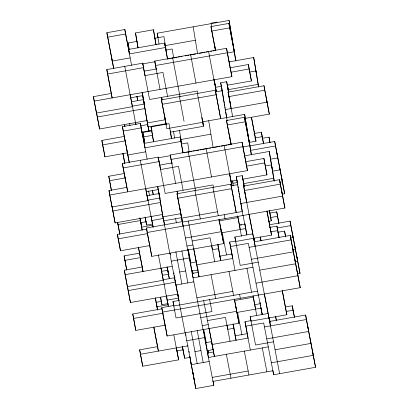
<?xml version="1.0" encoding="UTF-8"?>
<svg xmlns="http://www.w3.org/2000/svg" width="409" height="409" viewBox="0 0 409 409"><rect width="100%" height="100%" fill="white"/><g stroke="black" fill="none" stroke-linecap="round" stroke-linejoin="round"><path stroke-width="0.61" d="M113.625 68.426L106.867 32.715L124.832 29.525L128.84 50.353M107.608 37.188L125.568 33.998L131.591 65.251M137.981 47.925L135.502 32.945L153.462 29.755L156.09 44.97M211.141 23.149L217.128 22.086M159.04 44.182L157.225 33.206L229.076 20.45L235.901 61.028M215.471 50.66L210.957 26.59L228.917 23.4L234.285 51.268M129.137 49.704L128.027 42.991L137.317 41.345M154.663 38.267L163.953 36.616L166.172 50.036M211.698 31.064L229.659 27.873L234.26 51.759L227.445 52.971M167.537 58.911L164.587 43.052L128.661 49.433L129.402 53.906L165.328 47.526L167.516 58.876M165.021 45.634L195.369 40.246M165.967 50.072L172.163 48.973L173.677 58.119M130.169 57.889L112.209 61.074L111.56 57.163M106.805 69.561L112.143 97.92L106.805 69.561L142.731 63.185L145.001 75.619L162.966 72.429L167.567 96.32M160.042 89.418L154.704 61.059L226.555 48.303L231.893 76.662L94.182 101.11L93.441 96.636L111.401 93.446M167.24 59.054L170.338 58.502M171.576 58.282L172.818 58.063M174.055 57.843L177.153 57.296M178.39 57.076L179.628 56.856M180.87 56.636L182.107 56.416M185.205 55.864L186.443 55.644M187.68 55.425L188.922 55.205M190.159 54.985L195.732 53.993M199.449 53.334L202.547 52.787M203.784 52.567L205.027 52.347M206.264 52.127L207.501 51.907M210.599 51.355L211.842 51.135M213.079 50.915L214.316 50.696M142.235 63.978L155.241 61.672M107.541 74.034L143.467 67.654L149.602 99.505L197.501 91.002L197.941 93.278M155.446 65.532L227.297 52.776L231.893 76.662M144.259 71.146L156.652 68.947M228.928 61.917L253.703 57.516L258.708 87.117M229.797 67.828L248.375 64.53L251.417 80.946L227.261 85.23M231.157 72.188L249.117 68.998L251.417 80.946M249.73 72.035L255.922 70.936L256.688 74.919M130.512 97.802L143.109 95.568M226.739 117.966L220.686 82.771L226.673 81.708L228.743 92.454M131.279 101.785L143.876 99.551M221.688 86.222L215.492 87.322L216.233 91.795L208.59 51.493M166.08 124.525L161.448 99.837L215.333 90.271L220.676 118.63L215.333 90.271M132.02 106.258L144.822 103.983M94.182 101.11L96.483 113.053L132.409 106.677L130.169 94.438M215.405 91.943L222.22 90.732M227.793 89.745L258.145 84.356L258.585 86.631M232.726 116.902L228.079 92.127L263.999 85.752L269.342 114.111L245.185 118.4M162.189 104.31L216.075 94.745M98.809 124.505L96.509 112.562L97.25 117.035L144.939 108.569M228.815 96.601L264.741 90.22L269.342 114.111M97.25 117.035L99.545 128.978L147.24 120.512M129.172 162.358L122.419 126.647L140.379 123.457L144.392 144.28M142.874 96.095L147.317 122.935L165.282 119.745M225.129 109.607L267.041 102.168L266.3 97.695M140.573 125.814L148.007 124.494M123.155 131.12L141.12 127.93L147.138 159.183M147.317 122.935L148.084 126.913L166.049 123.728L161.448 99.837M153.533 141.851L151.054 126.877L169.014 123.687L171.494 138.666M141.417 132.214L151.949 130.348M144.689 143.631L142.838 132.45L152.128 130.803M202.506 121.856L244.623 114.382L251.448 154.96M170.21 132.194L203.452 126.294L202.685 122.311L166.76 128.692L164.454 114.75M127.833 152.777L104.914 156.846L102.613 144.904L101.872 140.43L124.791 136.361M231.019 144.592L226.504 120.517L244.47 117.332L249.833 145.2M142.777 136.58L144.014 136.361M152.869 135.272L143.579 136.923L144.612 142.296M102.613 144.904L125.532 140.834M227.246 124.99L245.211 121.805L249.807 145.691L242.997 146.903M183.084 152.843L180.139 136.984L144.213 143.365L144.955 147.833L180.88 141.458L183.063 152.802M180.568 139.566L210.921 134.178M181.519 143.999L187.711 142.899L189.224 152.051M145.722 151.816L127.756 155.006L127.015 150.532M253.979 133.528L261.412 132.209L263.595 143.554M254.72 138.002L262.149 136.683L263.529 143.85M262.22 138.354L269.035 137.143L270.006 142.342M127.046 187.936L127.695 191.852L122.352 163.493L158.278 157.112L159.929 165.691M175.594 183.35L170.251 154.985L242.102 142.23L247.445 170.594L109.73 195.042L108.988 190.568L126.954 187.378L122.352 163.493M184.03 152.762L185.272 152.542M186.509 152.322L192.082 151.335M193.324 151.115L194.561 150.895M195.799 150.676L198.897 150.123M200.134 149.904L201.376 149.684M202.613 149.464L205.712 148.917M206.949 148.697L208.186 148.477M209.428 148.257L210.666 148.038M211.903 147.818L213.145 147.598L208.702 120.757M213.764 147.485L217.481 146.826M218.718 146.606L219.955 146.386M221.197 146.166L224.29 145.614M225.533 145.394L226.77 145.175M228.007 144.955L231.105 144.408L230.691 141.908M157.782 157.91L170.793 155.599M249.168 142.398L255.978 141.187L251.463 117.112M123.094 167.966L159.019 161.586L165.154 193.437L213.053 184.934L213.6 187.777M170.993 159.459L242.844 146.703L247.445 170.594M249.96 145.885L274.736 141.488L284.674 193.733L282.2 194.173M172.199 162.879L159.812 165.078L160.553 169.551L178.513 166.361L183.114 190.246M250.702 150.359L275.477 145.962L284.674 193.733M111.355 190.292L108.774 176.264L124.259 173.513M244.475 155.844L269.25 151.448L274.26 181.044M109.515 180.737L125.619 177.874M245.344 161.754L263.928 158.457L266.97 174.873L242.808 179.162M270.344 159.224L277.777 157.905L277.036 153.431M246.704 166.12L264.669 162.93L266.97 174.873M265.277 165.967L271.474 164.868L272.241 168.845M146.064 191.734L158.656 189.5M242.982 215.482L236.238 176.698L242.225 175.635L244.296 186.386M272.645 171.167L280.078 169.847L279.337 165.374M146.831 195.717L159.423 193.477M231.044 181.253L237.235 180.154M232.486 180.875L232.89 183.314L237.68 182.465M187.705 249.996L176.995 193.769L230.886 184.203L236.223 212.562L230.886 184.203M147.567 200.19L160.369 197.915M109.73 195.042L112.03 206.985L147.956 200.604L145.722 188.37M230.957 185.87L237.772 184.663M243.345 183.672L273.698 178.283L274.245 181.131M279.633 373.668L243.626 186.059L279.551 179.679L284.894 208.038L147.179 232.486L146.437 228.017L182.363 221.637L183.104 226.111M177.736 198.242L231.627 188.677M162.792 214.444L115.098 222.91L112.056 206.494L112.797 210.967L160.492 202.501M279.899 182.23L282.374 181.79L281.637 177.317M244.367 190.533L280.293 184.152L284.894 208.038M117.577 222.291L117.95 224.531L140.246 220.569M158.426 190.027L162.869 216.862L180.829 213.677M240.681 203.539L282.593 196.095L281.852 191.622M153.171 227.067L151.049 216.039L151.79 220.512L163.559 218.421M146.366 221.698L140.793 222.685L142.107 230.144M162.869 216.862L163.636 220.845L181.596 217.654M217.496 211.77L181.57 218.15L179.955 208.391M145.062 217.102L146.596 225.068L152.787 223.968M141.529 227.159L152.68 225.18M150.195 245.502L120.466 250.778L118.165 238.836L117.424 234.362L147.153 229.081M118.165 238.836L147.276 233.667M218.713 220.983L237.915 217.578L241.514 236.259M269.93 213.043L276.745 211.836L278.928 223.181M270.671 217.516L277.486 216.31L278.866 223.472M245.052 224.055L239.475 225.047L240.216 229.521M240.247 225.134L241.484 224.909M268.836 221.254L271.315 220.814L269.393 210.216M185.405 238.053L221.33 231.678L220.589 227.205M221.632 232.818L245.789 228.529M269.628 224.74L290.068 221.111L300.012 273.36L297.532 273.8M192.158 240.973L210.119 237.782L214.72 261.673M269.526 227.46L276.959 226.141L279.148 237.486M277.184 228.002L290.809 225.584L300.012 273.36M126.688 269.914L124.106 255.886L139.592 253.14M258.166 262.195L240.206 265.38L234.863 237.021L252.828 233.83L253.565 238.304M186.939 246.019L192.925 244.955M270.886 231.821L277.701 230.615L279.081 237.777M277.772 232.281L284.587 231.075L285.656 236.883M124.847 260.359L140.333 257.614M234.986 270.426L229.643 242.067L235.835 240.967M147.179 232.486L151.78 256.377L223.631 243.621L219.096 219.439M235.604 241.494L271.53 235.119L267.016 211.044M174.157 305.441L161.77 307.64L162.511 312.113L300.226 287.665L290.288 235.415L254.362 241.796L253.652 238.12M218.023 244.383L220.707 260.61L218.406 248.667L212.419 249.725L211.698 245.359M230.385 246.54L248.345 243.35L258.314 295.109M290.63 237.972L293.11 237.527L292.369 233.058M169.96 253.222L171.274 261.152L189.239 257.961L203.038 329.623M249.112 247.333L291.024 239.889L300.226 287.665M161.054 267.997L163.288 280.231L127.363 286.612L124.326 270.191L142.286 267.005L143.027 271.479L138.426 247.588M219.556 256.208L231.944 254.009L232.685 258.483L196.76 264.858L196.018 260.385M125.067 274.664L172.138 266.31M190.308 263.084L196.504 261.985M161.397 271.361L167.588 270.262M292.931 249.914L295.41 249.475L294.669 245.001M179.561 272.031L185.548 270.968M251.412 259.275L293.325 251.837L292.583 247.363M162.163 275.339L168.978 274.132M192.256 270.973L198.447 269.874M198.523 272.297L192.332 273.396L193.068 277.864L252.946 267.235M162.905 279.812L175.083 277.65M177.506 294.178L130.43 302.532L127.506 286.714L128.129 290.589L175.824 282.123M295.232 261.857L297.711 261.417L296.97 256.944M193.835 281.847L175.875 285.037L174.663 277.716M259.7 270.155L295.625 263.779L294.884 259.306M256.014 283.161L297.926 275.722L297.185 271.249M168.268 305.467L166.381 295.666L167.123 300.14L178.273 298.161M161.08 301.433L156.126 302.312L157.439 309.771M209.648 299.628L211.944 311.571L176.018 317.951L172.981 301.535L179.173 300.436M196.903 297.772L232.828 291.397M160.512 297.343L161.928 304.69L168.125 303.59M156.867 306.786L168.012 304.807M173.723 306.009L257.547 291.126M165.527 325.124L135.798 330.406L132.756 313.989L161.872 308.821M133.498 318.458L163.232 313.182M234.669 300.497L253.248 297.2L256.729 315.267M253.084 295.712L254.807 304.674L260.385 303.683M200.737 317.681L236.663 311.3L235.921 306.827M236.346 312.553L261.126 308.156M207.491 320.6L225.456 317.41L230.052 341.295M285.482 306.975L292.292 305.763L294.48 317.113M273.498 341.817L255.538 345.007L250.196 316.648L268.161 313.458L268.902 317.931M202.271 325.641L208.258 324.577M286.223 311.448L293.033 310.237L294.414 317.404M250.318 350.053L244.976 321.689L251.172 320.59M162.511 312.113L167.112 335.999L238.963 323.248L234.429 299.066M250.937 321.121L286.862 314.741L282.348 290.671M269.695 321.423L305.62 315.042L315.559 367.292L273.647 374.731L263.682 322.977L245.717 326.162M233.355 324.005L236.044 340.232L233.743 328.289L227.757 329.352L227.031 324.986M186.606 340.774L204.572 337.583L213.769 385.36L195.809 388.55L185.297 332.844M264.444 326.955L306.361 319.516L315.559 367.292M176.386 347.619L178.626 359.859L142.7 366.234L139.658 349.818L157.618 346.627L158.36 351.101L153.758 327.215M234.889 335.835L247.276 333.637M140.399 354.291L188.094 345.825M205.64 342.711L211.836 341.607M176.729 350.983L182.925 349.884M194.894 351.653L200.885 350.595M266.745 338.903L308.657 331.459L307.921 326.985M206.969 350.707L213.37 349.572M213.856 351.919L207.665 353.018L208.406 357.492L268.278 346.863M182.399 346.663L184.638 358.304L190.211 357.313M209.173 361.474L191.207 364.664L189.796 356.121M275.032 349.782L310.958 343.402L310.221 338.933M271.346 362.788L313.258 355.349L312.517 350.876M212.235 377.4L248.161 371.019M213.002 381.382L272.88 370.748M251.382 117.301L255.978 141.187M269.306 210.4L271.315 220.814M266.929 211.228L271.53 235.119M282.261 290.855L286.862 314.741M260.385 237.169L261.095 240.845M275.605 316.183L276.428 320.472M260.185 236.745L260.891 240.42M275.518 316.367L276.341 320.656M228.232 89.177L228.585 91.013M228.079 92.127L230.374 104.07M243.626 186.059L245.927 198.002M249.05 214.234L252.828 233.83M254.592 242.992L254.833 244.245M264.505 294.47L268.043 312.844M268.984 317.747L269.93 322.645M210.957 26.59L215.553 50.476L214.73 45.481M220.686 82.771L221.836 88.743M222.067 89.934L222.297 91.13M226.504 120.517L231.105 144.408M236.238 176.698L237.389 182.67M237.619 183.866L237.849 185.062M243.064 215.298L246.837 234.894L245.022 223.917M258.396 294.92L262.174 314.521L260.962 307.2M214.178 79.862L215.047 84.382M216.463 91.728L213.999 79.561M232.706 181.105L232.941 182.332M232.89 183.314L233.36 185.768M229.725 173.794L229.955 174.986M230.124 175.86L230.359 177.087M232.01 185.66L229.546 173.488M237.752 216.09L239.71 226.269M246.959 268.299L251.561 292.19M262.292 347.926L266.893 371.812M234.863 237.021L235.691 241.31M250.196 316.648L250.906 320.324M229.643 242.067L232 254.316M244.976 321.689L247.22 333.33M224.25 214.689L225.016 218.672M239.582 294.316L240.349 298.294M195.967 83.042L190.63 54.678M202.966 122.526L202.736 121.33L202.925 122.449M202.711 121.821L197.373 93.462M211.519 176.969L206.177 148.61M222.251 232.706L226.499 254.756M237.588 312.333L241.949 334.997M218.263 215.753L212.92 187.388M219.03 219.735L223.631 243.621M228.994 271.489L233.595 295.375M234.362 299.357L238.963 323.248M244.331 351.116L248.928 375.002M180.078 96.979L172.664 57.868M184.04 121.335L179.408 96.652M195.625 190.911L188.217 151.8M200.298 218.943L194.96 190.579M211.034 274.679L215.635 298.565M226.366 354.301L230.967 378.192M157.225 33.206L157.992 37.188M193.779 248.749L199.06 276.806L188.324 221.064M209.111 328.376L211.233 339.398M203.656 300.692L214.393 356.428L211.351 340.012L212.092 344.485L248.018 338.11L247.368 334.194M154.704 61.059L156.238 69.019M161.575 97.378L162.128 100.225M170.251 154.985L171.903 163.564M177.128 191.31L177.567 193.585M188.334 249.5L190.926 262.972M192.46 270.937L192.9 273.212M203.784 329.736L206.264 342.599M207.792 350.559L208.345 353.407M187.961 249.444L192.424 273.309M203.411 329.68L207.757 352.936M176.995 193.769L182.404 221.836M175.609 218.718L176.412 222.9M187.849 282.91L181.908 250.911M203.181 362.538L197.169 330.109M135.502 32.945L138.022 47.536M181.862 283.974L175.85 251.545M197.194 363.601L191.254 331.597M151.054 126.877L153.574 141.468M142.26 92.909L148.084 126.913M142.081 92.608L144.382 104.551M149.029 131.202L148.109 126.422L148.85 130.895M157.813 186.841L163.636 220.845M157.634 186.535L159.929 198.483M170.113 253.243L170.349 254.47M185.686 334.092L185.921 335.319M164.582 225.129L163.661 220.354L169.74 253.186M175.134 280.564L178.968 300.472L177.935 294.229M190.466 360.191L195.809 388.55M171.274 261.152L185.072 332.814M128.027 42.991L129.198 49.412M129.009 51.222L129.239 52.418M136.913 96.667L137.68 100.65L136.959 96.279M142.838 132.45L144.561 141.407M144.556 145.154L144.786 146.35M152.465 190.599L153.232 194.577L152.506 190.211M167.148 266.852L169.306 278.677L167.061 267.041M182.48 346.479L184.638 358.304M172.981 301.535L173.784 305.712M135.972 124.561L135.619 122.72L135.87 124.346M132.409 106.677L124.765 66.37M135.471 122.603L132.434 106.187M148.62 190.88L149.541 195.655M147.956 200.604L140.318 160.302M151.023 216.53L147.981 200.113M151.79 220.512L153.089 227.251M158.395 254.812L163.288 280.231M166.356 296.157L163.314 279.741M167.123 300.14L168.303 306.264M173.845 335.053L178.626 359.859M129.51 123.17L129.985 125.624M145.267 217.532L146.596 225.068M160.599 297.154L161.928 304.69M146.437 228.017L151.78 256.377M161.77 307.64L166.253 330.917M106.867 32.715L111.468 56.6M111.585 57.214L113.707 68.242M124.679 125.205L124.914 126.427M124.474 124.776L124.827 126.611M122.419 126.647L129.377 162.782M139.99 217.91L141.759 227.097M155.446 298.146L156.386 303.049M156.621 304.27L156.857 305.497M157.45 308.56L157.685 309.782M139.909 218.094L142.174 229.853M155.241 297.721L157.618 310.078M122.961 153.472L124.847 163.273M122.879 153.661L124.765 163.457M138.513 247.404L142.286 267.005M153.845 327.031L157.618 346.627M93.441 96.636L96.483 113.053M101.872 140.43L104.06 151.78M108.774 176.264L111.442 190.441M117.669 222.445L119.878 234.234M124.106 255.886L126.78 270.068M117.95 224.531L119.786 234.086M108.988 190.568L112.03 206.985M117.424 234.362L119.607 245.707M124.326 270.191L127.363 286.612M132.756 313.989L135.798 330.406M139.658 349.818L142.7 366.234M112.797 210.967L115.098 222.91M128.129 290.589L130.43 302.532M290.068 221.111L290.809 225.584M305.62 315.042L306.361 319.516M274.736 141.488L275.477 145.962M290.288 235.415L291.024 239.889M263.999 85.752L264.741 90.22M279.551 179.679L280.293 184.152M269.035 137.143L269.945 142.634M284.587 231.075L285.492 236.56M253.703 57.516L258.145 84.356M269.25 151.448L273.698 178.283M276.745 211.836L277.486 216.31M292.292 305.763L293.033 310.237M261.412 132.209L262.149 136.683M276.959 226.141L277.701 230.615M248.375 64.53L249.117 68.998M263.928 158.457L264.669 162.93M229.076 20.45L235.737 60.706M244.623 114.382L251.29 154.638M228.917 23.4L229.659 27.873M244.47 117.332L245.211 121.805M226.555 48.303L227.297 52.776M242.102 142.23L242.844 146.703M269.429 317.865L270.15 322.236M269.091 317.778L270.436 325.891M253.989 237.614L254.715 241.985M253.759 238.156L255.098 246.269M227.931 87.347L228.738 92.23M243.411 180.87L243.784 183.109M244.086 184.94L244.291 186.156M226.673 81.708L228.432 92.316M228.636 93.564L228.846 94.811M229.05 96.064L229.255 97.311M229.464 98.559L229.669 99.806M229.878 101.054L231.116 108.543M242.225 175.635L243.979 186.248M245.011 192.491L246.668 202.475M273.028 370.989L273.647 374.731M262.174 313.228L262.379 314.475M260.155 302.323L260.354 303.544M260.559 304.761L260.758 305.983M246.632 232.353L246.842 233.6M211.11 23.64L211.627 26.759M221.412 85.854L224.285 103.216M224.495 104.464L224.699 105.711M224.904 106.959L225.114 108.206M225.318 109.454L225.528 110.706M225.732 111.954L227.179 120.691M229.863 136.918L230.073 138.165M230.277 139.413L230.487 140.66M237.266 181.611L237.465 182.833M238.079 186.535L238.289 187.782M238.493 189.03L239.009 192.153M239.214 193.401L239.423 194.648M239.628 195.896L239.838 197.143M240.042 198.391L240.252 199.643M240.456 200.891L240.661 202.138M240.87 203.385L242.215 211.499L182.337 222.128L181.53 217.251M254.807 304.674L255.548 309.143M253.064 296.08L253.248 297.2M237.639 215.896L237.915 217.578M214.751 82.848L215.124 85.087M230.487 177.9L230.671 179.014M230.855 180.134L231.78 185.727L224.142 145.42M193.15 26.825L197.593 53.666M203.109 123.564L203.293 124.684M202.24 118.973L202.445 120.195M202.644 121.417L203.452 126.294M201.877 117.434L202.685 122.311M233.018 323.923L233.743 328.289M217.685 244.296L218.406 248.667M179.505 130.548L181.724 143.963M164.587 43.052L165.328 47.526M180.139 136.984L180.88 141.458M173.482 131.407L174.592 138.114M213.033 380.886L213.769 385.36M207.956 350.881L208.155 352.103M207.777 350.457L208.191 352.952M203.258 329.659L204.572 337.583M170.297 130.788L171.642 138.902M153.462 29.755L155.941 44.734M192.797 272.317L193.028 273.698M192.445 270.83L192.859 273.33M187.823 249.424L189.239 257.961M161.739 97.7L161.938 98.922M165.977 123.319L166.212 124.74M161.56 97.276L161.974 99.77M177.112 191.207L177.629 194.326M179.592 206.187L179.796 207.435M171.811 162.46L172 163.574M142.731 63.185L143.467 67.654M158.278 157.112L159.019 161.586M193.063 372.604L193.268 373.857M193.472 375.104L193.682 376.352M193.886 377.599L194.301 380.094M192.603 370.498L192.813 371.745M193.017 372.993L193.227 374.24M188.989 351.244L189.188 352.466M177.475 292.118L178.099 295.865M173.856 272.839L174.055 274.056M174.26 275.277L174.459 276.499M143.942 101.263L144.132 102.383M159.495 195.195L159.679 196.31M167.838 269.838L168.252 272.333M144.346 140.906L144.546 142.122M124.832 29.525L125.568 33.998M140.379 123.457L141.12 127.93M166.371 331.53L167.112 335.999M104.172 152.373L104.914 156.846M119.725 246.305L120.466 250.778M98.901 125.067L99.545 128.978"/></g></svg>
